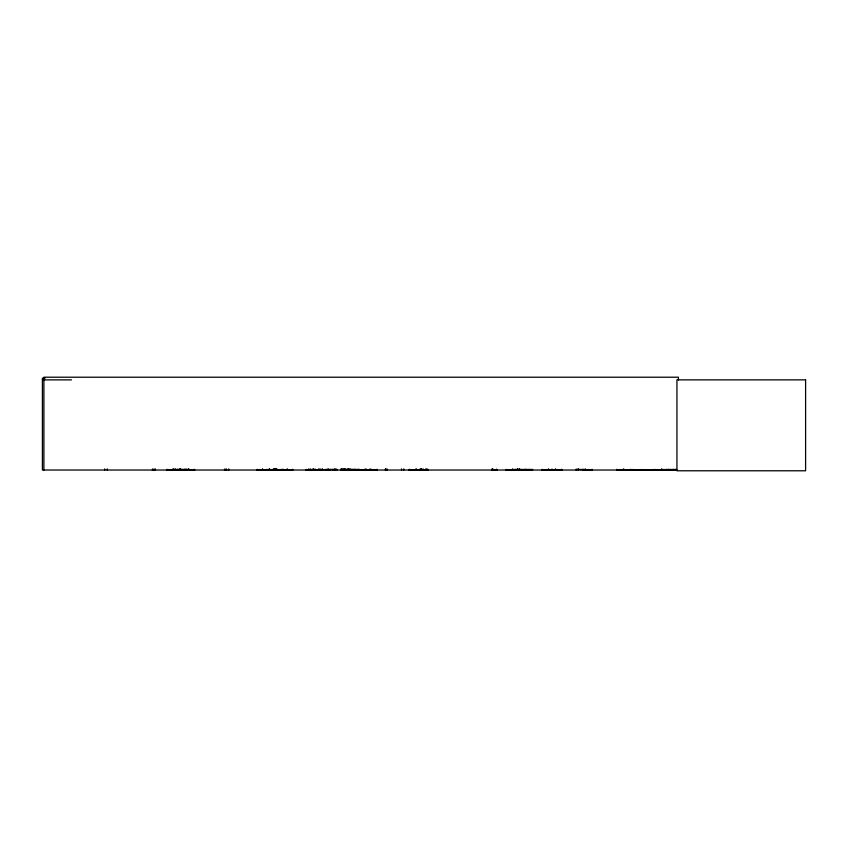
<?xml version="1.0" encoding="UTF-8"?>
<svg xmlns="http://www.w3.org/2000/svg" width="848" height="848" viewBox="0 0 848 848"><rect width="100%" height="100%" fill="white"/><g stroke="black" fill="none" stroke-linecap="round" stroke-linejoin="round"><path stroke-width="1.27" d="M269.134 469.993L269.134 469.273M256.891 470.025L282.776 469.993L282.776 469.273M266.728 469.909L266.77 469.273M274.593 469.93L274.529 469.082M409.033 470.025L428.293 469.93M306.096 470.025L336.953 469.336M166.494 470.025L194.839 469.951M505.991 470.025L532.576 469.972M541.893 469.93L562.118 469.951M631.686 469.951L676.057 469.421L676.259 469.972L631.686 469.951L676.089 469.697L675.368 469.993M633.742 469.993L633.933 469.421L634.643 469.972M639.35 469.697L640.039 469.972M641.565 470.004L641.406 469.697M641.692 469.993L641.883 469.421L642.084 469.972M666.751 470.004L666.57 469.421L665.871 469.993M673.312 469.993L673.503 469.421L674.213 469.972M676.057 469.421L675.527 469.697M276.257 469.93L276.204 469.082M348.03 469.834L347.903 469.082M152.237 469.951L152.947 469.909L152.757 468.891M632.364 469.697L631.887 469.421M668.595 469.697L668.139 469.697M262.435 469.93L262.339 469.082M421.223 469.93L421.276 469.336M306.382 469.93L306.435 469.336L306.478 470.025M506.341 469.93L506.404 469.336L506.468 470.025M542.232 469.93L542.296 469.336L542.36 470.025M174.879 469.93L174.953 469.336M315.318 469.93L315.403 469.336M314.131 469.93L314.216 469.336M320.957 469.93L321.032 469.336M519.199 469.93L519.177 469.082M45.05 378.166L42.4 378.166L42.4 470.025L677.107 470.025M42.4 379.872L71.486 379.872M172.133 469.432L189.115 469.432M342.232 469.432L359.202 469.432M515.573 469.432L532.555 469.432M172.102 469.654L189.146 469.654M342.2 469.654L359.234 469.654M515.542 469.675L532.586 469.675M226.84 469.993L226.278 469.93M292.857 469.993L283.041 469.93L282.978 469.273M340.801 469.336L377.275 469.993M491.808 469.336L497.193 469.993M576.227 469.336L592.105 469.834M630.477 469.834L616.835 469.993L616.835 469.273M421.573 469.993L421.467 469.082M420.947 469.909L421.053 469.082M496.663 469.93L496.578 469.336M345.655 469.93L345.571 469.336M349.005 469.93L348.92 469.336L348.835 470.025M333.094 469.93L333.01 469.336L332.925 470.025M583.201 469.93L583.117 469.336M320.343 469.93L320.268 469.336M186.21 469.93L186.157 469.336M175.441 469.93L175.388 469.336M428.049 469.93L428.007 469.336L427.954 470.025M269.229 469.93L269.304 469.082M268.975 469.909L268.922 469.273M364.523 469.909L364.47 469.273M678.432 379.872L678.432 377.212L43.895 377.212L43.895 470.025M668.584 469.273L668.584 470.025M662.002 469.082L662.002 470.025M661.525 469.082L661.525 470.025M654.942 469.273L654.942 470.025M630.477 469.273L630.477 470.025M623.895 469.082L623.895 470.025M623.418 469.082L623.418 470.025M592.105 469.273L592.105 470.025M585.523 469.082L585.523 470.025M585.046 469.082L585.046 470.025M583.032 469.273L583.032 470.025M578.4 469.082L578.463 470.025M578.166 469.082L578.166 470.025M576.142 469.273L576.142 470.025M561.62 469.273L561.62 470.025M555.726 469.082L555.726 470.025M555.376 469.082L555.376 470.025M552.483 469.273L552.483 470.025M551.507 469.273L551.507 470.025M548.614 469.082L548.614 470.025M548.264 469.082L548.264 470.025M525.633 469.273L525.633 470.025M519.803 469.273L519.803 470.025M519.548 469.082L519.548 470.025M517.778 469.082L517.778 470.025M517.545 469.082L517.545 470.025M517.11 469.273L517.11 470.025M514.99 469.273L514.99 470.025M512.913 469.082L512.913 470.025M512.552 469.082L512.552 470.025M496.483 469.273L496.483 470.025M492.762 469.082L492.762 470.025M492.603 469.082L492.603 470.025M491.713 469.273L491.713 470.025M427.032 469.082L427.032 470.025M426.873 469.082L426.873 470.025M425.738 468.891L425.738 470.025M423.088 468.891L423.152 470.025M422.018 469.273L422.018 470.025M421.392 468.891L421.318 470.025M420.862 468.891L420.862 470.025M419.887 469.082L419.93 470.025M416.304 469.082L416.304 470.025M416.05 469.273L416.05 470.025M415.891 469.082L415.891 470.025M409.404 469.273L409.404 470.025M403.775 468.891L403.775 470.025M401.549 468.891L401.549 470.025M387.101 468.891L387.101 470.025M385.798 468.891L385.798 470.025M385.405 468.891L385.405 470.025M376.968 469.273L376.968 470.025M371.519 469.273L371.519 470.025M370.332 469.082L370.332 470.025M369.898 469.082L369.898 470.025M366.092 469.082L366.092 470.025M365.658 469.082L365.658 470.025M359.022 469.273L359.022 470.025M354.761 469.273L354.761 470.025M350.213 469.082L350.256 470.025M349.323 469.273L349.323 470.025M348.316 469.082L348.316 470.025M348.125 469.273L348.125 470.025M345.486 469.273L345.486 470.025M344.235 469.082L344.235 470.025M344.002 469.082L344.002 470.025M342.02 469.273L342.02 470.025M341.765 469.082L341.765 470.025M341.596 469.082L341.596 470.025M340.716 469.273L340.716 470.025M337.027 469.273L337.027 470.025M335.055 469.082L335.055 470.025M334.812 469.082L334.812 470.025M330.211 469.273L330.211 470.025M328.324 469.082L328.324 470.025M328.091 469.082L328.091 470.025M327.19 469.273L327.19 470.025M326.109 469.273L326.109 470.025M322.505 469.082L322.505 470.025M322.261 469.082L322.261 470.025M321.116 469.273L321.116 470.025M320.184 469.273L320.184 470.025M319.145 469.082L319.145 470.025M318.901 469.082L318.901 470.025M318.244 469.273L318.244 470.025M315.488 469.273L315.488 470.025M314.301 469.273L314.301 470.025M313.156 469.082L313.156 470.025M312.923 469.082L312.923 470.025M310.633 468.891L310.633 470.025M308.948 468.891L308.948 470.025M308.481 469.273L308.481 470.025M292.581 469.273L292.581 470.025M287.408 469.082L287.408 470.025M287.069 469.082L287.069 470.025M281.08 469.273L281.08 470.025M276.83 468.891L276.914 470.025M276.035 469.082L276.035 470.025M275.727 469.082L275.865 470.025M275.558 468.891L275.706 470.025M274.911 469.273L274.911 470.025M274.18 468.891L274.18 470.025L274.105 469.082M273.872 468.891L273.872 470.025M272.144 469.273L272.144 470.025M269.728 469.082L269.728 470.025M262.668 469.082L262.753 470.025M257.156 469.273L257.156 470.025M228.716 468.891L228.716 470.025M226.087 469.273L226.087 470.025L226.066 468.891M224.529 469.082L224.529 470.025M194.287 469.273L194.287 470.025M188.744 469.082L188.744 470.025M188.415 469.082L188.415 470.025M186.094 469.273L186.094 470.025M185.118 469.273L185.118 470.025M184.196 469.273L184.196 470.025M180.889 469.082L180.889 470.025M180.571 469.082L180.571 470.025M179.967 469.082L179.967 470.025M179.596 469.082L179.596 470.025M177.73 469.273L177.73 470.025M175.335 469.273L175.335 470.025M175.027 469.273L175.027 470.025M173.458 469.082L173.458 470.025M173.087 469.082L173.087 470.025M166.961 469.273L166.961 470.025M155.407 468.891L155.407 470.025M154.537 469.082L154.537 470.025M153.064 469.273L152.979 470.025M107.293 468.891L107.293 470.025M104.643 468.891L104.643 470.025M805.6 379.872L676.937 379.872L676.937 470.788L805.6 470.788L805.6 379.872M343.09 469.93L343.037 469.336L342.984 470.025M313.4 470.025L313.4 469.082L313.336 470.025"/></g></svg>
